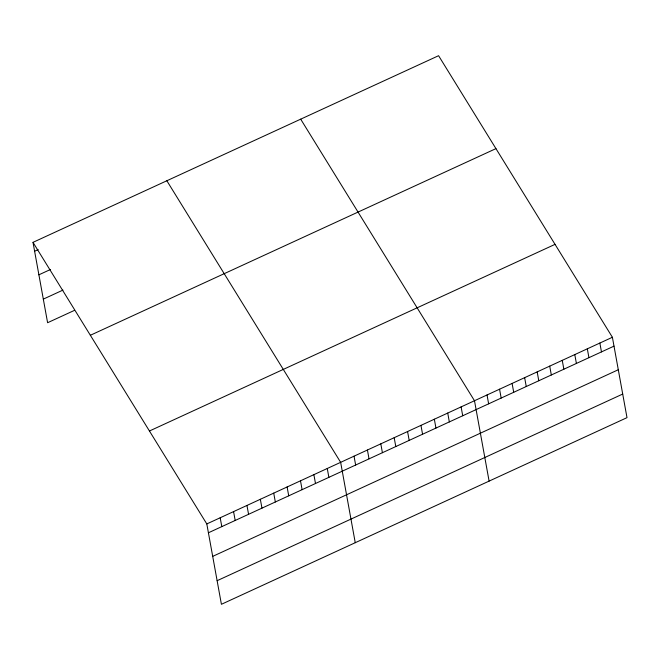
<?xml version="1.0" encoding="UTF-8"?>
<svg xmlns="http://www.w3.org/2000/svg" width="660" height="660" viewBox="0 0 660 660"><rect width="100%" height="100%" fill="white"/><g stroke="black" fill="none" stroke-linecap="round" stroke-linejoin="round"><path stroke-width="0.99" d="M33 242.352L438.587 55.704L612.397 337.276L627 417.648L221.413 604.296L206.803 523.924L33 242.352L47.602 322.724L74.374 310.406M34.609 251.212L38.181 249.571M38.899 274.816L50.498 269.47M43.321 299.128L62.947 290.095M90.354 335.272L495.949 148.624M149.449 431.005L555.035 244.357M206.803 523.924L612.397 337.276M208.411 532.785L614.006 346.137M212.701 556.38L618.296 369.74M217.124 580.693L622.71 394.053M300.688 119.163L474.49 400.736L489.101 481.107M166.848 180.757L340.651 462.33L355.253 542.702M599.857 343.043L601.466 351.912M587.317 348.818L588.934 357.679M574.786 354.585L576.394 363.445M562.246 360.352L563.863 369.212M549.714 366.118L551.323 374.987M537.174 371.893L538.783 380.754M524.642 377.66L526.251 386.521M512.102 383.427L513.711 392.296M499.562 389.202L501.179 398.062M487.031 394.969L488.639 403.829M461.109 406.898L462.718 415.759M447.728 413.053L449.336 421.921M434.338 419.215L435.955 428.076M420.956 425.37L422.565 434.239M407.575 431.533L409.183 440.393M394.185 437.695L395.794 446.556M380.803 443.85L382.412 452.71M367.422 450.013L369.031 458.873M354.032 456.167L355.641 465.036M327.261 468.484L328.878 477.353M313.879 474.647L315.488 483.508M300.498 480.81L302.107 489.67M287.108 486.964L288.725 495.825M273.727 493.127L275.335 501.988M260.345 499.282L261.954 508.151M246.955 505.444L248.572 514.305M233.574 511.599L235.183 520.468M220.192 517.762L221.801 526.622"/></g></svg>
